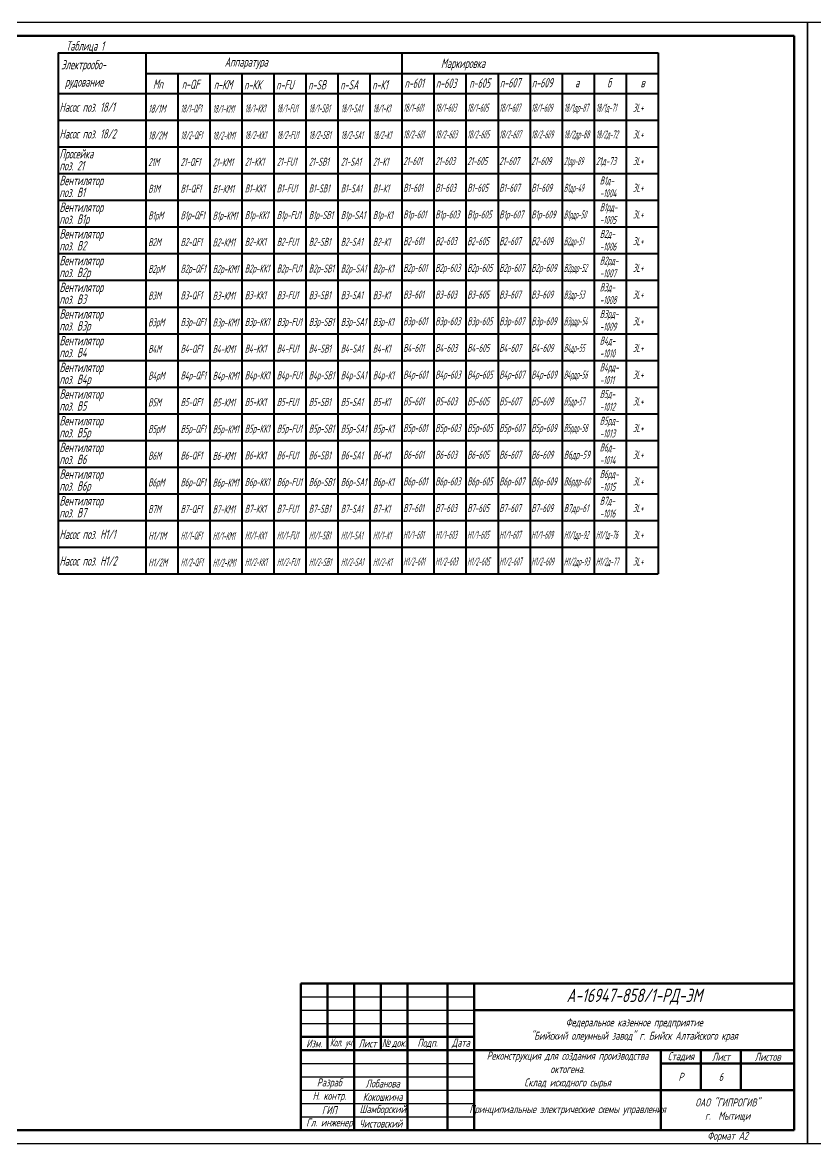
# Model space of a CAD drawing. Header units: millimetres. Extents: x -10490 to 5162, y -5053 to 76.
# Drawn here: x -5734.4 to -5437.1, y -344.1 to 75.9 of the extents above; entities that cross this region are included whole.
import ezdxf
from ezdxf.enums import TextEntityAlignment as Align

# ---------------------------------------------------------------- set-up
doc = ezdxf.new("R2010")
doc.units = ezdxf.units.MM
for name, color, linetype, lineweight in [('Рамка толстая', 7, 'Continuous', 60), ('Рамка тонкая', 5, 'Continuous', 25), ('ТаБлица', 253, 'Continuous', 25), ('Текст', 2, 'Continuous', 25), ('Штампы', 252, 'Continuous', 25)]:
    doc.layers.add(name, color=color, linetype=linetype, lineweight=lineweight)
doc.styles.add('SIMPLEX', font='simplex.shx', dxfattribs={"width": 0.7, "oblique": 15})

# ---------------------------------------------------------------- blocks, each defined once
blk = doc.blocks.new('A$C0CDB385D')
at = {"layer": 'Рамка толстая'}
for p, q in [((20, 415), (20, 5)), ((589, 415), (20, 415)), ((589, 5), (589, 415)), ((20, 5), (589, 5))]:
    blk.add_line(p, q, dxfattribs=at)
at = {"layer": 'Рамка тонкая'}
for p, q in [((0, 420), (0, 0)), ((594, 420), (0, 420)), ((594, 0), (594, 420)), ((0, 0), (594, 0))]:
    blk.add_line(p, q, dxfattribs=at)

msp = doc.modelspace()

# ---------------------------------------------------------------- linework, layer by layer
at = {"layer": 'ТаБлица', "lineweight": 40}
for p, q in [((-5721.02739, 64.51285), (-5721.02739, -130.75545)), ((-5721.02739, 64.51285), (-5496.11319, 64.51285)), ((-5688.11319, 64.51285), (-5688.11319, -130.75545)), ((-5592.11319, 64.51285), (-5592.11319, -130.75545)), ((-5496.11319, 64.51285), (-5496.11319, -130.75545)), ((-5688.11319, 56.74455), (-5496.11319, 56.74455)), ((-5676.11062, 56.74455), (-5676.11062, -130.75545)), ((-5664.11062, 56.74455), (-5664.11062, -130.75545)), ((-5652.11062, 56.74455), (-5652.11062, -130.75545)), ((-5640.11062, 56.74455), (-5640.11062, -130.75545)), ((-5628.11062, 56.74455), (-5628.11062, -130.75545)), ((-5616.11062, 56.74455), (-5616.11062, -130.75545)), ((-5604.11062, 56.74455), (-5604.11062, -130.75545)), ((-5580.11319, 56.74455), (-5580.11319, -130.75545)), ((-5568.11319, 56.74455), (-5568.11319, -130.75545)), ((-5556.11319, 56.74455), (-5556.11319, -130.75545)), ((-5544.11319, 56.74455), (-5544.11319, -130.75545)), ((-5532.11319, 56.74455), (-5532.11319, -130.75545)), ((-5520.11319, 56.74455), (-5520.11319, -130.75545)), ((-5508.11319, 56.74455), (-5508.11319, -130.75545)), ((-5721.02739, 49.24455), (-5496.11319, 49.24455)), ((-5721.02739, 49.24455), (-5496.11319, 49.24455)), ((-5721.02739, 39.24455), (-5496.11319, 39.24455)), ((-5721.02739, 29.24455), (-5496.11319, 29.24455)), ((-5721.02739, 19.24455), (-5496.11319, 19.24455)), ((-5721.02739, 19.24455), (-5496.11319, 19.24455)), ((-5721.02739, 9.24455), (-5496.11319, 9.24455)), ((-5721.02739, -0.75545), (-5496.11319, -0.75545)), ((-5721.02739, -10.75545), (-5496.11319, -10.75545)), ((-5721.02739, -20.75545), (-5496.11319, -20.75545)), ((-5721.02739, -30.75545), (-5496.11319, -30.75545)), ((-5721.02739, -40.75545), (-5496.11319, -40.75545)), ((-5721.02739, -50.75545), (-5496.11319, -50.75545)), ((-5721.02739, -60.75545), (-5496.11319, -60.75545)), ((-5721.02739, -70.75545), (-5496.11319, -70.75545)), ((-5721.02739, -80.75545), (-5496.11319, -80.75545)), ((-5721.02739, -90.75545), (-5496.11319, -90.75545)), ((-5721.02739, -100.75545), (-5496.11319, -100.75545)), ((-5721.02739, -110.75545), (-5496.11319, -110.75545)), ((-5721.02739, -120.75545), (-5496.11319, -120.75545)), ((-5721.02739, -130.75545), (-5496.11319, -130.75545))]:
    msp.add_line(p, q, dxfattribs=at)
at = {"layer": 'Штампы', "lineweight": 60}
for p, q in [((-5630.04362, -284.14683), (-5445.04362, -284.14683)), ((-5630.04362, -284.14683), (-5630.04362, -339.14683)), ((-5620.04362, -284.14683), (-5620.04362, -309.14683)), ((-5610.04362, -284.14683), (-5610.04362, -339.14683)), ((-5600.04362, -284.14683), (-5600.04362, -309.14683)), ((-5590.04362, -284.14683), (-5590.04362, -339.14683)), ((-5575.04362, -284.14683), (-5575.04362, -339.14683)), ((-5565.04362, -284.14683), (-5565.04362, -339.14683)), ((-5565.04362, -294.14683), (-5445.04362, -294.14683)), ((-5630.04362, -304.14683), (-5565.04362, -304.14683)), ((-5630.04362, -309.14683), (-5445.04362, -309.14683)), ((-5495.04362, -309.14683), (-5495.04362, -339.14683)), ((-5480.04362, -309.14683), (-5480.04362, -324.14683)), ((-5465.04362, -309.14683), (-5465.04362, -324.14683)), ((-5495.04362, -314.14683), (-5445.04362, -314.14683)), ((-5565.04362, -324.14683), (-5445.04362, -324.14683))]:
    msp.add_line(p, q, dxfattribs=at)
at = {"layer": 'Штампы', "color": 5, "lineweight": 25}
for p, q in [((-5630.04362, -289.14683), (-5565.04362, -289.14683)), ((-5630.04362, -294.14683), (-5565.04362, -294.14683)), ((-5630.04362, -299.14683), (-5565.04362, -299.14683)), ((-5630.04362, -314.14683), (-5565.04362, -314.14683)), ((-5630.04362, -319.14683), (-5565.04362, -319.14683)), ((-5630.04362, -324.14683), (-5565.04362, -324.14683)), ((-5630.04362, -329.14683), (-5565.04362, -329.14683)), ((-5630.04362, -334.14683), (-5565.04362, -334.14683))]:
    msp.add_line(p, q, dxfattribs=at)

# ---------------------------------------------------------------- block references
for p in [(-6034.0436, -344.14684), (-5440.0436, -344.14684)]:
    msp.add_blockref('A$C0CDB385D', p)

# ---------------------------------------------------------------- texts
at = {"layer": 'Текст', "style": 'SIMPLEX', "oblique": 15}
for s, height, width, p in [('Таблица 1', 3.5, 0.6, (-5718.03065, 65.30231)), ('Электрообо-', 3.5, 0.6, (-5719.82318, 58.29051)), ('Аппаратура', 3.5, 0.6, (-5658.57469, 59.29136)), ('Маркировка', 3.5, 0.6, (-5577.49239, 58.79503)), ('n-601', 3.5, 0.5, (-5591.13821, 51.3371)), ('n-603', 3.5, 0.5, (-5579.40161, 51.31912)), ('n-605', 3.5, 0.5, (-5566.84333, 51.38821)), ('n-607', 3.5, 0.5, (-5555.40755, 51.50092)), ('n-609', 3.5, 0.5, (-5543.40755, 51.50092)), ('рудование', 3.5, 0.6, (-5718.43353, 51.8084)), ('Mn', 3.5, 0.5, (-5685.44074, 50.99891)), ('n-QF', 3.5, 0.5, (-5674.62826, 50.93591)), ('n-КМ', 3.5, 0.5, (-5662.62826, 50.8116)), ('n-КК', 3.5, 0.5, (-5651.27471, 50.73704)), ('n-FU', 3.5, 0.5, (-5639.27471, 50.73704)), ('n-SB', 3.5, 0.5, (-5627.27471, 50.73704)), ('n-SA', 3.5, 0.5, (-5615.27471, 50.73704)), ('n-К1', 3.5, 0.5, (-5603.27471, 50.73704)), ('Насос поз. 18/1', 3.5, 0.6, (-5720.49388, 42.36501)), ('18/1М', 3, 0.5, (-5687.23505, 42.03774)), ('18/1-QF1', 3, 0.4, (-5675.07768, 42.09758)), ('18/1-КМ1', 3, 0.4, (-5663.07768, 41.97327)), ('18/1-КК1', 3, 0.4, (-5651.03183, 42.16642)), ('18/1-FU1', 3, 0.4, (-5639.03183, 42.16642)), ('18/1-SB1 ', 3, 0.4, (-5627.03183, 42.16642)), ('18/1-SA1', 3, 0.4, (-5615.03183, 42.16642)), ('18/1-К1', 3, 0.4, (-5603.03183, 42.16642)), ('18/1-601', 3, 0.4, (-5591.6565, 42.40884)), ('18/1-603', 3, 0.4, (-5579.6565, 42.40884)), ('18/1-605', 3, 0.4, (-5567.6565, 42.40884)), ('18/1-607', 3, 0.4, (-5555.6565, 42.40884)), ('18/1-609', 3, 0.4, (-5543.6565, 42.40884)), ('18/1др-87', 3, 0.4, (-5531.45466, 42.39715)), ('18/1д-71', 3, 0.4, (-5519.45466, 42.39715)), ('3L+', 3, 0.5, (-5505.57095, 42.40884)), ('Насос поз. 18/2', 3.5, 0.6, (-5720.49388, 32.36501)), ('18/2М', 3, 0.5, (-5687.23505, 32.03774)), ('18/2-QF1', 3, 0.4, (-5675.07768, 32.09758)), ('18/2-КМ1', 3, 0.4, (-5663.07768, 31.97327)), ('18/2-КК1', 3, 0.4, (-5651.03183, 32.16642)), ('18/2-FU1', 3, 0.4, (-5639.03183, 32.16642)), ('18/2-SB1 ', 3, 0.4, (-5627.03183, 32.16642)), ('18/2-SA1', 3, 0.4, (-5615.03183, 32.16642)), ('18/2-К1', 3, 0.4, (-5603.03183, 32.16642)), ('18/2-601', 3, 0.4, (-5591.6565, 32.40884)), ('18/2-603', 3, 0.4, (-5579.6565, 32.40884)), ('18/2-605', 3, 0.4, (-5567.6565, 32.40884)), ('18/2-607', 3, 0.4, (-5555.6565, 32.40884)), ('18/2-609', 3, 0.4, (-5543.6565, 32.40884)), ('18/2др-88', 3, 0.4, (-5531.45466, 32.39715)), ('18/2д-72', 3, 0.4, (-5519.45466, 32.39715)), ('3L+', 3, 0.5, (-5505.57095, 32.40884)), ('Просейка', 3.5, 0.6, (-5720.49388, 24.88202)), ('21-601', 3, 0.5, (-5591.6565, 22.40884)), ('21-603', 3, 0.5, (-5579.6565, 22.40884)), ('21-605', 3, 0.5, (-5567.6565, 22.40884)), ('21-607', 3, 0.5, (-5555.6565, 22.40884)), ('21-609', 3, 0.5, (-5543.6565, 22.40884)), ('21др-89', 3, 0.4, (-5531.45466, 22.39715)), ('21д-73', 3, 0.5, (-5519.45466, 22.39715)), ('3L+', 3, 0.5, (-5505.57095, 22.40884)), ('поз. 21', 3.5, 0.6, (-5720.49388, 20.42884)), ('21М', 3, 0.5, (-5687.23505, 22.03774)), ('21-QF1', 3, 0.5, (-5675.07768, 22.09758)), ('21-КМ1', 3, 0.5, (-5663.07768, 21.97327)), ('21-КК1', 3, 0.5, (-5651.03183, 22.16642)), ('21-FU1', 3, 0.5, (-5639.03183, 22.16642)), ('21-SB1 ', 3, 0.5, (-5627.03183, 22.16642)), ('21-SA1', 3, 0.5, (-5615.03183, 22.16642)), ('21-К1', 3, 0.5, (-5603.03183, 22.16642)), ('Вентилятор', 3.5, 0.6, (-5720.49388, 14.88202)), ('поз. В1', 3.5, 0.6, (-5720.49388, 10.42884)), ('В1М', 3, 0.5, (-5687.23505, 12.03774)), ('В1-QF1', 3, 0.5, (-5675.07768, 12.09758)), ('В1-КМ1', 3, 0.5, (-5663.07768, 11.97327)), ('В1-КК1', 3, 0.5, (-5651.03183, 12.16642)), ('В1-FU1', 3, 0.5, (-5639.03183, 12.16642)), ('В1-SB1 ', 3, 0.5, (-5627.03183, 12.16642)), ('В1-SA1', 3, 0.5, (-5615.03183, 12.16642)), ('В1-К1', 3, 0.5, (-5603.03183, 12.16642)), ('В1-601', 3, 0.5, (-5591.6565, 12.40884)), ('В1-603', 3, 0.5, (-5579.6565, 12.40884)), ('В1-605', 3, 0.5, (-5567.6565, 12.40884)), ('В1-607', 3, 0.5, (-5555.6565, 12.40884)), ('В1-609', 3, 0.5, (-5543.6565, 12.40884)), ('В1др-49', 3, 0.4, (-5531.45466, 12.39715)), ('3L+', 3, 0.5, (-5505.57095, 12.40884)), ('Вентилятор', 3.5, 0.6, (-5720.49388, 4.88202)), ('В1рМ', 3, 0.5, (-5687.23505, 2.03774)), ('В1р-QF1', 3, 0.5, (-5675.07768, 2.09758)), ('В1р-КМ1', 3, 0.5, (-5663.07768, 1.97327)), ('В1р-КК1', 3, 0.5, (-5651.03183, 2.16642)), ('В1р-FU1', 3, 0.5, (-5639.03183, 2.16642)), ('В1р-SB1 ', 3, 0.5, (-5627.03183, 2.16642)), ('В1р-SA1', 3, 0.5, (-5615.03183, 2.16642)), ('В1р-К1', 3, 0.5, (-5603.03183, 2.16642)), ('В1р-601', 3, 0.5, (-5591.6565, 2.40884)), ('В1р-603', 3, 0.5, (-5579.6565, 2.40884)), ('В1р-605', 3, 0.5, (-5567.6565, 2.40884)), ('В1р-607', 3, 0.5, (-5555.6565, 2.40884)), ('В1р-609', 3, 0.5, (-5543.6565, 2.40884)), ('В1рдр-50', 3, 0.4, (-5531.45466, 2.39715)), ('3L+', 3, 0.5, (-5505.57095, 2.40884)), ('поз. В1р', 3.5, 0.6, (-5720.49388, 0.42884)), ('Вентилятор', 3.5, 0.6, (-5720.49388, -5.11798)), ('поз. В2', 3.5, 0.6, (-5720.49388, -9.57116)), ('В2М', 3, 0.5, (-5687.23505, -7.96226)), ('В2-QF1', 3, 0.5, (-5675.07768, -7.90242)), ('В2-КМ1', 3, 0.5, (-5663.07768, -8.02673)), ('В2-КК1', 3, 0.5, (-5651.03183, -7.83358)), ('В2-FU1', 3, 0.5, (-5639.03183, -7.83358)), ('В2-SB1 ', 3, 0.5, (-5627.03183, -7.83358)), ('В2-SA1', 3, 0.5, (-5615.03183, -7.83358)), ('В2-К1', 3, 0.5, (-5603.03183, -7.83358)), ('В2-601', 3, 0.5, (-5591.6565, -7.59116)), ('В2-603', 3, 0.5, (-5579.6565, -7.59116)), ('В2-605', 3, 0.5, (-5567.6565, -7.59116)), ('В2-607', 3, 0.5, (-5555.6565, -7.59116)), ('В2-609', 3, 0.5, (-5543.6565, -7.59116)), ('В2др-51', 3, 0.4, (-5531.45466, -7.60285)), ('3L+', 3, 0.5, (-5505.57095, -7.59116)), ('Вентилятор', 3.5, 0.6, (-5720.49388, -15.11798)), ('поз. В2р', 3.5, 0.6, (-5720.49388, -19.57116)), ('В2рМ', 3, 0.5, (-5687.23505, -17.96226)), ('В2р-QF1', 3, 0.5, (-5675.07768, -17.90242)), ('В2р-КМ1', 3, 0.5, (-5663.07768, -18.02673)), ('В2р-КК1', 3, 0.5, (-5651.03183, -17.83358)), ('В2р-FU1', 3, 0.5, (-5639.03183, -17.83358)), ('В2р-SB1 ', 3, 0.5, (-5627.03183, -17.83358)), ('В2р-SA1', 3, 0.5, (-5615.03183, -17.83358)), ('В2р-К1', 3, 0.5, (-5603.03183, -17.83358)), ('В2р-601', 3, 0.5, (-5591.6565, -17.59116)), ('В2р-603', 3, 0.5, (-5579.6565, -17.59116)), ('В2р-605', 3, 0.5, (-5567.6565, -17.59116)), ('В2р-607', 3, 0.5, (-5555.6565, -17.59116)), ('В2р-609', 3, 0.5, (-5543.6565, -17.59116)), ('В2рдр-52', 3, 0.4, (-5531.45466, -17.60285)), ('3L+', 3, 0.5, (-5505.57095, -17.59116)), ('Вентилятор', 3.5, 0.6, (-5720.49388, -25.11798)), ('В3М', 3, 0.5, (-5687.23505, -27.96226)), ('В3-QF1', 3, 0.5, (-5675.07768, -27.90242)), ('В3-КМ1', 3, 0.5, (-5663.07768, -28.02673)), ('В3-КК1', 3, 0.5, (-5651.03183, -27.83358)), ('В3-FU1', 3, 0.5, (-5639.03183, -27.83358)), ('В3-SB1 ', 3, 0.5, (-5627.03183, -27.83358)), ('В3-SA1', 3, 0.5, (-5615.03183, -27.83358)), ('В3-К1', 3, 0.5, (-5603.03183, -27.83358)), ('В3-601', 3, 0.5, (-5591.6565, -27.59116)), ('В3-603', 3, 0.5, (-5579.6565, -27.59116)), ('В3-605', 3, 0.5, (-5567.6565, -27.59116)), ('В3-607', 3, 0.5, (-5555.6565, -27.59116)), ('В3-609', 3, 0.5, (-5543.6565, -27.59116)), ('В3др-53', 3, 0.4, (-5531.45466, -27.60285)), ('3L+', 3, 0.5, (-5505.57095, -27.59116)), ('поз. В3', 3.5, 0.6, (-5720.49388, -29.57116)), ('Вентилятор', 3.5, 0.6, (-5720.49388, -35.11798)), ('поз. В3р', 3.5, 0.6, (-5720.49388, -39.57116)), ('В3рМ', 3, 0.5, (-5687.23505, -37.96226)), ('В3р-QF1', 3, 0.5, (-5675.07768, -37.90242)), ('В3р-КМ1', 3, 0.5, (-5663.07768, -38.02673)), ('В3р-КК1', 3, 0.5, (-5651.03183, -37.83358)), ('В3р-FU1', 3, 0.5, (-5639.03183, -37.83358)), ('В3р-SB1 ', 3, 0.5, (-5627.03183, -37.83358)), ('В3р-SA1', 3, 0.5, (-5615.03183, -37.83358)), ('В3р-К1', 3, 0.5, (-5603.03183, -37.83358)), ('В3р-601', 3, 0.5, (-5591.6565, -37.59116)), ('В3р-603', 3, 0.5, (-5579.6565, -37.59116)), ('В3р-605', 3, 0.5, (-5567.6565, -37.59116)), ('В3р-607', 3, 0.5, (-5555.6565, -37.59116)), ('В3р-609', 3, 0.5, (-5543.6565, -37.59116)), ('В3рдр-54', 3, 0.4, (-5531.45466, -37.60285)), ('3L+', 3, 0.5, (-5505.57095, -37.59116)), ('Вентилятор', 3.5, 0.6, (-5720.49388, -45.11798)), ('поз. В4', 3.5, 0.6, (-5720.49388, -49.57116)), ('В4М', 3, 0.5, (-5687.23505, -47.96226)), ('В4-QF1', 3, 0.5, (-5675.07768, -47.90242)), ('В4-КМ1', 3, 0.5, (-5663.07768, -48.02673)), ('В4-КК1', 3, 0.5, (-5651.03183, -47.83358)), ('В4-FU1', 3, 0.5, (-5639.03183, -47.83358)), ('В4-SB1 ', 3, 0.5, (-5627.03183, -47.83358)), ('В4-SA1', 3, 0.5, (-5615.03183, -47.83358)), ('В4-К1', 3, 0.5, (-5603.03183, -47.83358)), ('В4-601', 3, 0.5, (-5591.6565, -47.59116)), ('В4-603', 3, 0.5, (-5579.6565, -47.59116)), ('В4-605', 3, 0.5, (-5567.6565, -47.59116)), ('В4-607', 3, 0.5, (-5555.6565, -47.59116)), ('В4-609', 3, 0.5, (-5543.6565, -47.59116)), ('В4др-55', 3, 0.4, (-5531.45466, -47.60285)), ('3L+', 3, 0.5, (-5505.57095, -47.59116)), ('Вентилятор', 3.5, 0.6, (-5720.49388, -55.11798)), ('В4р-601', 3, 0.5, (-5591.6565, -57.59116)), ('В4р-603', 3, 0.5, (-5579.6565, -57.59116)), ('В4р-605', 3, 0.5, (-5567.6565, -57.59116)), ('В4р-607', 3, 0.5, (-5555.6565, -57.59116)), ('В4р-609', 3, 0.5, (-5543.6565, -57.59116)), ('В4рдр-56', 3, 0.4, (-5531.45466, -57.60285)), ('3L+', 3, 0.5, (-5505.57095, -57.59116)), ('поз. В4р', 3.5, 0.6, (-5720.49388, -59.57116)), ('В4рМ', 3, 0.5, (-5687.23505, -57.96226)), ('В4р-QF1', 3, 0.5, (-5675.07768, -57.90242)), ('В4р-КМ1', 3, 0.5, (-5663.07768, -58.02673)), ('В4р-КК1', 3, 0.5, (-5651.03183, -57.83358)), ('В4р-FU1', 3, 0.5, (-5639.03183, -57.83358)), ('В4р-SB1 ', 3, 0.5, (-5627.03183, -57.83358)), ('В4р-SA1', 3, 0.5, (-5615.03183, -57.83358)), ('В4р-К1', 3, 0.5, (-5603.03183, -57.83358)), ('Вентилятор', 3.5, 0.6, (-5720.49388, -65.11798)), ('поз. В5', 3.5, 0.6, (-5720.49388, -69.57116)), ('В5М', 3, 0.5, (-5687.23505, -67.96226)), ('В5-QF1', 3, 0.5, (-5675.07768, -67.90242)), ('В5-КМ1', 3, 0.5, (-5663.07768, -68.02673)), ('В5-КК1', 3, 0.5, (-5651.03183, -67.83358)), ('В5-FU1', 3, 0.5, (-5639.03183, -67.83358)), ('В5-SB1 ', 3, 0.5, (-5627.03183, -67.83358)), ('В5-SA1', 3, 0.5, (-5615.03183, -67.83358)), ('В5-К1', 3, 0.5, (-5603.03183, -67.83358)), ('В5-601', 3, 0.5, (-5591.6565, -67.59116)), ('В5-603', 3, 0.5, (-5579.6565, -67.59116)), ('В5-605', 3, 0.5, (-5567.6565, -67.59116)), ('В5-607', 3, 0.5, (-5555.6565, -67.59116)), ('В5-609', 3, 0.5, (-5543.6565, -67.59116)), ('В5др-57', 3, 0.4, (-5531.45466, -67.60285)), ('3L+', 3, 0.5, (-5505.57095, -67.59116)), ('Вентилятор', 3.5, 0.6, (-5720.49388, -75.11798)), ('В5рМ', 3, 0.5, (-5687.23505, -77.96226)), ('В5р-QF1', 3, 0.5, (-5675.07768, -77.90242)), ('В5р-КМ1', 3, 0.5, (-5663.07768, -78.02673)), ('В5р-КК1', 3, 0.5, (-5651.03183, -77.83358)), ('В5р-FU1', 3, 0.5, (-5639.03183, -77.83358)), ('В5р-SB1 ', 3, 0.5, (-5627.03183, -77.83358)), ('В5р-SA1', 3, 0.5, (-5615.03183, -77.83358)), ('В5р-К1', 3, 0.5, (-5603.03183, -77.83358)), ('В5р-601', 3, 0.5, (-5591.6565, -77.59116)), ('В5р-603', 3, 0.5, (-5579.6565, -77.59116)), ('В5р-605', 3, 0.5, (-5567.6565, -77.59116)), ('В5р-607', 3, 0.5, (-5555.6565, -77.59116)), ('В5р-609', 3, 0.5, (-5543.6565, -77.59116)), ('В5рдр-58', 3, 0.4, (-5531.45466, -77.60285)), ('3L+', 3, 0.5, (-5505.57095, -77.59116)), ('поз. В5р', 3.5, 0.6, (-5720.49388, -79.57116)), ('Вентилятор', 3.5, 0.6, (-5720.49388, -85.11798)), ('поз. В6', 3.5, 0.6, (-5720.49388, -89.57116)), ('В6М', 3, 0.5, (-5687.23505, -87.96226)), ('В6-QF1', 3, 0.5, (-5675.07768, -87.90242)), ('В6-КМ1', 3, 0.5, (-5663.07768, -88.02673)), ('В6-КК1', 3, 0.5, (-5651.03183, -87.83358)), ('В6-FU1', 3, 0.5, (-5639.03183, -87.83358)), ('В6-SB1 ', 3, 0.5, (-5627.03183, -87.83358)), ('В6-SA1', 3, 0.5, (-5615.03183, -87.83358)), ('В6-К1', 3, 0.5, (-5603.03183, -87.83358)), ('В6-601', 3, 0.5, (-5591.6565, -87.59116)), ('В6-603', 3, 0.5, (-5579.6565, -87.59116)), ('В6-605', 3, 0.5, (-5567.6565, -87.59116)), ('В6-607', 3, 0.5, (-5555.6565, -87.59116)), ('В6-609', 3, 0.5, (-5543.6565, -87.59116)), ('В6др-59', 3, 0.5, (-5531.45466, -87.60285)), ('3L+', 3, 0.5, (-5505.57095, -87.59116)), ('Вентилятор', 3.5, 0.6, (-5720.49388, -95.11798)), ('поз. В6р', 3.5, 0.6, (-5720.49388, -99.57116)), ('В6рМ', 3, 0.5, (-5687.23505, -97.96226)), ('В6р-QF1', 3, 0.5, (-5675.07768, -97.90242)), ('В6р-КМ1', 3, 0.5, (-5663.07768, -98.02673)), ('В6р-КК1', 3, 0.5, (-5651.03183, -97.83358)), ('В6р-FU1', 3, 0.5, (-5639.03183, -97.83358)), ('В6р-SB1 ', 3, 0.5, (-5627.03183, -97.83358)), ('В6р-SA1', 3, 0.5, (-5615.03183, -97.83358)), ('В6р-К1', 3, 0.5, (-5603.03183, -97.83358)), ('В6р-601', 3, 0.5, (-5591.6565, -97.59116)), ('В6р-603', 3, 0.5, (-5579.6565, -97.59116)), ('В6р-605', 3, 0.5, (-5567.6565, -97.59116)), ('В6р-607', 3, 0.5, (-5555.6565, -97.59116)), ('В6р-609', 3, 0.5, (-5543.6565, -97.59116)), ('В6рдр-60', 3, 0.45, (-5531.45466, -97.60285)), ('3L+', 3, 0.5, (-5505.57095, -97.59116)), ('Вентилятор', 3.5, 0.6, (-5720.49388, -105.11798)), ('В7М', 3, 0.5, (-5687.23505, -107.96226)), ('В7-QF1', 3, 0.5, (-5675.07768, -107.90242)), ('В7-КК1', 3, 0.5, (-5651.03183, -107.83358)), ('В7-FU1', 3, 0.5, (-5639.03183, -107.83358)), ('В7-SB1 ', 3, 0.5, (-5627.03183, -107.83358)), ('В7-SA1', 3, 0.5, (-5615.03183, -107.83358)), ('В7-К1', 3, 0.5, (-5603.03183, -107.83358)), ('В7-601', 3, 0.5, (-5591.6565, -107.59116)), ('В7-603', 3, 0.5, (-5579.6565, -107.59116)), ('В7-605', 3, 0.5, (-5567.6565, -107.59116)), ('В7-607', 3, 0.5, (-5555.6565, -107.59116)), ('В7-609', 3, 0.5, (-5543.6565, -107.59116)), ('В7др-61', 3, 0.5, (-5531.45466, -107.60285)), ('3L+', 3, 0.5, (-5505.57095, -107.59116)), ('поз. В7', 3.5, 0.6, (-5720.49388, -109.57116)), ('В7-КМ1', 3, 0.5, (-5663.07768, -108.02673)), ('Насос поз. Н1/1', 3.5, 0.6, (-5720.49388, -117.63499)), ('Н1/1М', 3, 0.5, (-5687.23505, -117.96226)), ('Н1/1-QF1', 3, 0.4, (-5675.07768, -117.90242)), ('Н1/1-КМ1', 3, 0.4, (-5663.07768, -118.02673)), ('Н1/1-КК1', 3, 0.4, (-5651.03183, -117.83358)), ('Н1/1-FU1', 3, 0.4, (-5639.03183, -117.83358)), ('Н1/1-SB1 ', 3, 0.4, (-5627.03183, -117.83358)), ('Н1/1-SA1', 3, 0.4, (-5615.03183, -117.83358)), ('Н1/1-К1', 3, 0.4, (-5603.03183, -117.83358)), ('Н1/1-601', 3, 0.4, (-5591.6565, -117.59116)), ('Н1/1-603', 3, 0.4, (-5579.6565, -117.59116)), ('Н1/1-605', 3, 0.4, (-5567.6565, -117.59116)), ('Н1/1-607', 3, 0.4, (-5555.6565, -117.59116)), ('Н1/1-609', 3, 0.4, (-5543.6565, -117.59116)), ('Н1/1др-92', 3, 0.4, (-5531.45466, -117.60285)), ('Н1/1д-76', 3, 0.4, (-5519.45466, -117.60285)), ('3L+', 3, 0.5, (-5505.57095, -117.59116)), ('Насос поз. Н1/2', 3.5, 0.6, (-5720.49388, -127.63499)), ('Н1/2М', 3, 0.5, (-5687.23505, -127.96226)), ('Н1/2-QF1', 3, 0.4, (-5675.07768, -127.90242)), ('Н1/2-КМ1', 3, 0.4, (-5663.07768, -128.02673)), ('Н1/2-КК1', 3, 0.4, (-5651.03183, -127.83358)), ('Н1/2-FU1', 3, 0.4, (-5639.03183, -127.83358)), ('Н1/2-SB1 ', 3, 0.4, (-5627.03183, -127.83358)), ('Н1/2-SA1', 3, 0.4, (-5615.03183, -127.83358)), ('Н1/2-К1', 3, 0.4, (-5603.03183, -127.83358)), ('Н1/2-601', 3, 0.4, (-5591.6565, -127.59116)), ('Н1/2-603', 3, 0.4, (-5579.6565, -127.59116)), ('Н1/2-605', 3, 0.4, (-5567.6565, -127.59116)), ('Н1/2-607', 3, 0.4, (-5555.6565, -127.59116)), ('Н1/2-609', 3, 0.4, (-5543.6565, -127.59116)), ('Н1/2др-93', 3, 0.4, (-5531.45466, -127.60285)), ('Н1/2д-77', 3, 0.4, (-5519.45466, -127.60285)), ('3L+', 3, 0.5, (-5505.57095, -127.59116))]:
    msp.add_text(s, height=height, dxfattribs=dict(at, width=width)).set_placement(p)
at = {"layer": 'Текст', "style": 'SIMPLEX', "oblique": 15, "width": 0.5}
for s, p in [('б', (-5514.46626, 51.50092)), ('а', (-5526.46626, 51.50092)), ('в', (-5501.93986, 51.50092))]:
    msp.add_text(s, height=3.5, dxfattribs=at).set_placement(p, align=Align.CENTER)
at = {"layer": 'Текст', "color": 1, "style": 'SIMPLEX', "oblique": 15, "width": 0.5}
for s, p in [('В1д-', (-5517.96777, 15.14088)), ('-1004', (-5517.96777, 10.37789)), ('В1рд-', (-5517.96777, 5.14088)), ('-1005', (-5517.96777, 0.37789)), ('В2д-', (-5517.96777, -4.85912)), ('-1006', (-5517.96777, -9.62211)), ('В2рд-', (-5517.96777, -14.85912)), ('-1007', (-5517.96777, -19.62211)), ('В3д-', (-5517.96777, -24.85912)), ('-1008', (-5517.96777, -29.62211)), ('В3рд-', (-5517.96777, -34.85912)), ('-1009', (-5517.96777, -39.62211)), ('В4д-', (-5517.96777, -44.85912)), ('-1010', (-5517.96777, -49.62211)), ('В4рд-', (-5517.96777, -54.85912)), ('-1011', (-5517.96777, -59.62211)), ('В5д-', (-5517.96777, -64.85912)), ('-1012', (-5517.96777, -69.62211)), ('В5рд-', (-5517.96777, -74.85912)), ('-1013', (-5517.96777, -79.62211)), ('В6д-', (-5517.96777, -84.85912)), ('-1014', (-5517.96777, -89.62211)), ('В6рд-', (-5517.96777, -94.85912)), ('-1015', (-5517.96777, -99.62211)), ('В7д-', (-5517.96777, -104.85912)), ('-1016', (-5517.96777, -109.62211))]:
    msp.add_text(s, height=3, dxfattribs=at).set_placement(p)
at = {"layer": 'Штампы', "color": 2, "attachment_point": 5, "style": 'SIMPLEX'}
for s, insert, char_height, width in [('А-16947-858/1-РД-ЭМ', (-5505.04362, -289.14683), 5, 120), ('Федеральное казенное предприятие\\P"Бийский олеумный завод" г. Бийск Алтайского края', (-5505.04362, -301.64683), 3, 120), ('Изм.', (-5625.04362, -306.64683), 3, 10), ('{\\W0.5;Кол. уч}', (-5615.04362, -306.64683), 3, 10), ('{\\W0.7;Лист}', (-5605.04362, -306.64683), 3, 10), ('{\\fArial|b0|i0|c204|p34;\\W0.6;№ \\Fsimplex|c204;док.}', (-5595.04362, -306.64683), 3, 10), ('Подп.', (-5582.54362, -306.64683), 3, 15), ('{\\W0.7;Дата}', (-5570.04362, -306.64683), 3, 10), ('Стадия', (-5487.54362, -311.64683), 3, 15), ('Лист', (-5472.54362, -311.64683), 3, 15), ('Листов', (-5455.04362, -311.64683), 3, 20), ('Реконструкция для создания производства октогена. \\PСклад исходного сырья', (-5530.04362, -316.64683), 3, 70), ('Р', (-5487.54362, -319.14683), 3, 15), ('6', (-5472.54362, -319.14683), 3, 15), (' Разраб', (-5620.04362, -321.64683), 3, 20), (' Лобанова', (-5600.04362, -321.64683), 3, 20), (' Н. контр.', (-5620.04362, -326.64683), 3, 20), (' Кокошкина', (-5600.04362, -326.64683), 3, 20), ('ОАО "ГИПРОГИВ"\\Pг.  Мытищи', (-5470.04362, -331.64683), 3, 50), (' ГИП', (-5620.04362, -331.64683), 3, 20), ('{\\W0.6; Шамборский}', (-5600.04362, -331.64683), 3, 20), ('Принципиальные электрические схемы управления', (-5530.04362, -331.64683), 3, 70), ('{\\W0.6; Гл. инженер}', (-5620.04362, -336.64683), 3, 20), ('{\\W0.6;Чистовский}', (-5600.04362, -336.64683), 3, 20), ('Формат А2', (-5470.04362, -341.64683), 3, 50)]:
    msp.add_mtext(s, dxfattribs=dict(at, insert=insert, char_height=char_height, width=width))

doc.saveas('drawing.dxf')
